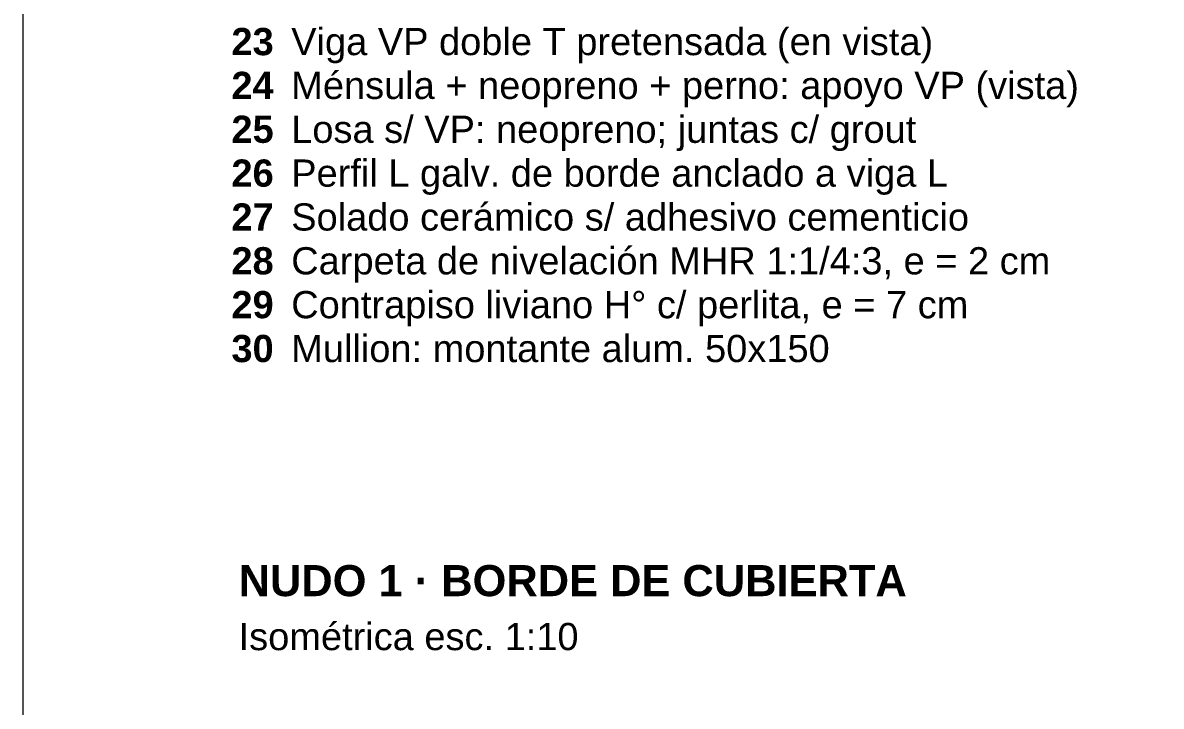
# Model space of a CAD drawing. Header units: millimetres. Extents: x 0 to 297, y 0 to 420.
# Drawn here: x 0 to 84.4, y 229.8 to 280.5 of the extents above; entities that cross this region are included whole.
import ezdxf
from ezdxf.enums import TextEntityAlignment as Align

# ---------------------------------------------------------------- set-up
doc = ezdxf.new("R2010")
doc.units = ezdxf.units.MM
doc.layers.add('0-MARCO-A3', color=7, linetype='Continuous')
doc.layers.add('3-TEXTOS', color=7, linetype='Continuous')
doc.styles.add('ARIAL', font='arial.ttf')
doc.styles.add('ARIAL-NEGRITA', font='arialbd.ttf')

msp = doc.modelspace()

# ---------------------------------------------------------------- linework, layer by layer
at = {"layer": '0-MARCO-A3', "lineweight": 13}
msp.add_lwpolyline([(0, 0), (297, 0), (297, 420), (0, 420)], close=True, dxfattribs=at)

# ---------------------------------------------------------------- texts
at = {"layer": '3-TEXTOS'}
for s, height, style, p in [('Viga VP doble T pretensada (en vista)', 2.016, 'ARIAL', (19.9, 278.1)), ('Ménsula + neopreno + perno: apoyo VP (vista)', 2.016, 'ARIAL', (19.9, 274.85)), ('Losa s/ VP: neopreno; juntas c/ grout', 2.016, 'ARIAL', (19.9, 271.6)), ('Perfil L galv. de borde anclado a viga L', 2.016, 'ARIAL', (19.9, 268.35)), ('Solado cerámico s/ adhesivo cementicio', 2.016, 'ARIAL', (19.9, 265.1)), ('Carpeta de nivelación MHR 1:1/4:3, e = 2 cm', 2.016, 'ARIAL', (19.9, 261.85)), ('Contrapiso liviano H° c/ perlita, e = 7 cm', 2.016, 'ARIAL', (19.9, 258.6)), ('Mullion: montante alum. 50x150', 2.016, 'ARIAL', (19.9, 255.35)), ('NUDO 1 · BORDE DE CUBIERTA', 2.304, 'ARIAL-NEGRITA', (16, 238)), ('Isométrica esc. 1:10', 2.016, 'ARIAL', (16, 234))]:
    msp.add_text(s, height=height, dxfattribs=dict(at, style=style)).set_placement(p)
at = {"layer": '3-TEXTOS', "style": 'ARIAL-NEGRITA'}
for s, p in [('23', (18.6, 278.1)), ('24', (18.6, 274.85)), ('25', (18.6, 271.6)), ('26', (18.6, 268.35)), ('27', (18.6, 265.1)), ('28', (18.6, 261.85)), ('29', (18.6, 258.6)), ('30', (18.6, 255.35))]:
    msp.add_text(s, height=2.016, dxfattribs=at).set_placement(p, align=Align.RIGHT)

doc.saveas('drawing.dxf')
